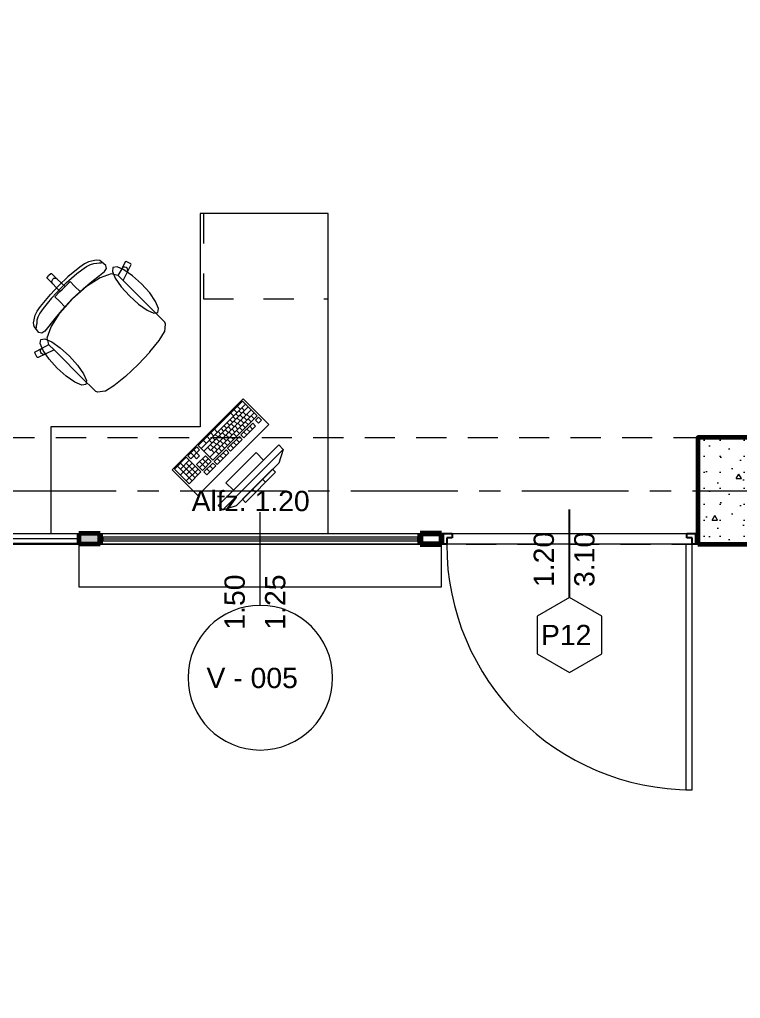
# Model space of a CAD drawing. Header units: inches. Extents: x -38 to 5698, y -33 to 92.
# Drawn here: x 317.793 to 321.17, y 27.573 to 32.158 of the extents above; entities that cross this region are included whole.
import ezdxf

# ---------------------------------------------------------------- set-up
doc = ezdxf.new("R2010")
doc.units = ezdxf.units.IN
doc.header["$MEASUREMENT"] = 0
doc.set_wipeout_variables(frame=1)
for name, pattern in [('Hidden Line', [0.195611, 0.141111, -0.0545]), ('Punto & Raya', [0.65, 0.5, -0.075, 0, -0.075]), ('Rayas', [0.282222, 0.141111, -0.141111]), ('Wipeout_Contour', [1, 0, -1])]:
    doc.linetypes.add(name, pattern=pattern)
for name, color, linetype in [('02 _ ARQ _ ALB _ Ejes Generales', 7, 'Continuous'), ('02 _ ARQ _ ALB _ Muros Interiores', 7, 'Continuous'), ('02 _ ARQ _ ZON _ Espacio.3D', 7, 'Continuous'), ('08 _ STR _ EXT _ 06 Columnas', 7, 'Continuous'), ('08 _ STR _ EXT _ 09 Vigas', 7, 'Continuous'), ('Acabado - Muros', 7, 'Continuous'), ('Interior - Mobiliario', 7, 'Continuous')]:
    doc.layers.add(name, color=color, linetype=linetype)
doc.styles.add('Estilo_Generado_4', font='swisse.ttf')

msp = doc.modelspace()

# ---------------------------------------------------------------- hatches: boundary and pattern name
at = {"layer": '08 _ STR _ EXT _ 06 Columnas', "linetype": 'Continuous', "lineweight": 9}
h = msp.add_hatch(dxfattribs=at)
h.set_pattern_fill('HORMIGÓN_EN_MASA_0002', style=0, pattern_type=2)
h.set_pattern_definition([(0, (277.50004, 6e-09), (0, 0.3897114), [0.024375, -0.200625]), (0, (277.61254, 0.19486), (0, 0.3897114), [0.024375, -0.200625]), (60, (277.50004, 6e-09), (-0.3375, 0.1948557), [0.024375, -0.200625]), (60, (277.72504, 6e-09), (-0.3375, 0.1948557), [0.024375, -0.200625]), (120, (277.5244, 6e-09), (0.3375, 0.1948557), [0.024375, -0.200625]), (120, (277.7494, 6e-09), (0.3375, 0.1948557), [0.024375, -0.200625]), (0, (277.50004, 0.0375), (0, 0.075), [0, -0.075, 0, -0.1125]), (45, (277.53754, 0.0375), (-0.05303301, 0.05303301), [0, -0.05625, 0, -0.09375])])
h.paths.add_polyline_path([(320.97, 29.7), (322.07, 29.7), (322.07, 31), (321.57, 31), (321.57, 30.2), (320.97, 30.2)])

# ---------------------------------------------------------------- linework, layer by layer
at = {"layer": '02 _ ARQ _ ALB _ Ejes Generales', "color": 252, "linetype": 'Punto & Raya', "lineweight": 13}
msp.add_line((283.3454, 29.95), (332.07, 29.95), dxfattribs=at)
at = {"layer": '02 _ ARQ _ ALB _ Muros Interiores', "color": 165, "linetype": 'Continuous', "lineweight": 15}
for p, q in [((318.9205, 29.4137), (318.9205, 29.85)), ((320.944, 29.7), (320.914, 29.7)), ((320.914, 29.7), (320.914, 28.55)), ((320.944, 28.55), (320.944, 29.7)), ((320.914, 28.55), (320.944, 28.55))]:
    msp.add_line(p, q, dxfattribs=at)
at = {"layer": '02 _ ARQ _ ALB _ Muros Interiores', "color": 152, "linetype": 'Continuous', "lineweight": 25}
msp.add_line((320.369, 29.45), (320.369, 29.8625), dxfattribs=at)
at = {"layer": '02 _ ARQ _ ALB _ Muros Interiores', "color": 7, "linetype": 'Continuous', "lineweight": 80}
for p, q in [((318.1705, 29.735), (318.1705, 29.75)), ((318.1705, 29.735), (318.1705, 29.75)), ((318.1705, 29.715), (318.1705, 29.735)), ((318.1705, 29.715), (318.1705, 29.735)), ((318.1705, 29.715), (318.1705, 29.735)), ((318.1705, 29.7), (318.1705, 29.715)), ((318.1705, 29.7), (318.1705, 29.715)), ((320.969, 29.75), (320.969, 29.7)), ((320.969, 29.75), (320.969, 29.7)), ((320.969, 29.75), (320.969, 29.7))]:
    msp.add_line(p, q, dxfattribs=at)
at = {"layer": '02 _ ARQ _ ALB _ Muros Interiores', "color": 165, "linetype": 'Continuous', "lineweight": 25}
for p, q in [((318.1705, 29.735), (318.1805, 29.735)), ((318.1805, 29.715), (318.1705, 29.715)), ((318.1805, 29.735), (318.1805, 29.715)), ((319.819, 29.73), (319.794, 29.73)), ((319.794, 29.73), (319.794, 29.7)), ((319.819, 29.75), (319.819, 29.73)), ((320.919, 29.73), (320.919, 29.75)), ((320.919, 29.75), (320.969, 29.75)), ((320.944, 29.73), (320.919, 29.73)), ((320.944, 29.7), (320.944, 29.73)), ((320.969, 29.75), (320.969, 29.7)), ((320.969, 29.7), (320.944, 29.7))]:
    msp.add_line(p, q, dxfattribs=at)
at = {"layer": '02 _ ARQ _ ALB _ Muros Interiores', "color": 251, "linetype": 'Continuous', "lineweight": 13, "flags": 128}
msp.add_lwpolyline([(320.369, 29.1), (320.5206, 29.1875), (320.5206, 29.3625), (320.369, 29.45), (320.2174, 29.3625), (320.2174, 29.1875)], close=True, dxfattribs=at)
msp.add_lwpolyline([(318.5818, 29.075, 1), (319.2593, 29.075, 1)], format="xyb", close=True, dxfattribs=at)
at = {"layer": '02 _ ARQ _ ALB _ Muros Interiores', "color": 7, "linetype": 'Continuous', "lineweight": 15}
msp.add_arc((320.944, 29.7), 1.15, 180, 270, dxfattribs=at)
at = {"layer": '02 _ ARQ _ ZON _ Espacio.3D', "color": 254, "linetype": 'Continuous', "lineweight": 0, "flags": 128}
msp.add_lwpolyline([(322.07, 31), (322.07, 29.7), (328.07, 29.7), (328.07, 30.2), (328.57, 30.2), (328.57, 30.7), (328.92, 30.7), (328.92, 31.899), (330.2701, 31.899), (330.2701, 32.9963), (328.92, 32.9963), (328.9203, 36.3463), (321.57, 36.3463), (321.57, 39.4), (321.17, 39.4), (321.17, 39.75), (317.27, 39.75), (317.27, 29.75), (320.97, 29.75), (320.97, 30.2), (321.57, 30.2), (321.57, 31)], close=True, dxfattribs=at)
msp.add_lwpolyline([(324.17, 27), (324.17, 29.7), (300.57, 29.7), (297.57, 29.7)], dxfattribs=at)
at = {"layer": '08 _ STR _ EXT _ 06 Columnas', "color": 7, "linetype": 'Continuous', "lineweight": 60, "flags": 128}
msp.add_lwpolyline([(320.97, 29.7), (322.07, 29.7), (322.07, 31), (321.57, 31), (321.57, 30.2), (320.97, 30.2)], close=True, dxfattribs=at)
at = {"layer": '08 _ STR _ EXT _ 09 Vigas', "color": 251, "linetype": 'Hidden Line', "lineweight": 13}
msp.add_line((315.07, 30.2), (321.57, 30.2), dxfattribs=at)
at = {"layer": 'Acabado - Muros', "color": 7, "linetype": 'Continuous', "lineweight": 60}
msp.add_line((318.171, 29.75), (318.171, 29.7), dxfattribs=at)
at = {"layer": 'Interior - Mobiliario', "color": 175, "linetype": 'Rayas', "lineweight": 13}
for p, q in [((318.654, 31.25), (318.654, 30.85)), ((318.654, 30.85), (319.239, 30.85))]:
    msp.add_line(p, q, dxfattribs=at)
at = {"layer": 'Interior - Mobiliario', "color": 175, "linetype": 'Continuous', "lineweight": 13}
for p, q in [((318.0751, 30.9987), (318.0184, 30.9519)), ((318.0968, 31.0136), (318.0751, 30.9987)), ((318.0846, 30.9862), (318.1064, 31.001)), ((318.116, 31.0226), (318.0968, 31.0136)), ((318.1064, 31.001), (318.1252, 31.011)), ((318.1522, 31.0304), (318.116, 31.0226)), ((318.1252, 31.011), (318.14, 31.0149)), ((318.14, 31.0149), (318.1554, 31.016)), ((318.1689, 31.0285), (318.1522, 31.0304)), ((318.1554, 31.016), (318.1662, 31.0181)), ((318.1662, 31.0181), (318.1742, 31.0189)), ((318.1968, 31.0053), (318.1689, 31.0285)), ((318.1742, 31.0189), (318.1787, 31.0197)), ((318.2002, 30.9924), (318.1968, 31.0053)), ((318.2881, 31.0233), (318.2712, 30.9902)), ((318.2748, 30.9948), (318.2712, 30.9902)), ((318.2799, 30.9977), (318.2748, 30.9948)), ((318.2858, 30.9984), (318.2799, 30.9977)), ((318.2914, 30.9969), (318.2858, 30.9984)), ((318.2922, 31.0247), (318.2881, 31.0233)), ((318.296, 30.9933), (318.2914, 30.9969)), ((318.3136, 31.0138), (318.2922, 31.0247)), ((318.2979, 30.9767), (318.3149, 31.0098)), ((318.3149, 31.0098), (318.3136, 31.0138)), ((317.9218, 30.9458), (317.9219, 30.9501)), ((317.9219, 30.9501), (317.9304, 30.9586)), ((317.9389, 30.9671), (317.9304, 30.9586)), ((317.9432, 30.9672), (317.9389, 30.9671)), ((317.9693, 30.9411), (317.9432, 30.9672)), ((318.0184, 30.9519), (317.9762, 30.9128)), ((318.036, 30.9464), (318.0608, 30.9676)), ((318.0608, 30.9676), (318.0846, 30.9862)), ((318.1317, 30.9315), (318.1679, 30.9595)), ((318.1679, 30.9595), (318.1902, 30.9781)), ((318.2219, 30.9667), (318.1699, 30.9483)), ((318.1902, 30.9781), (318.2002, 30.9924)), ((318.2538, 30.9592), (318.2219, 30.9667)), ((318.2712, 30.9902), (318.2538, 30.9592)), ((318.2541, 30.9592), (318.2538, 30.9592)), ((318.2541, 30.9592), (318.2783, 30.9349)), ((318.2783, 30.9349), (318.2979, 30.9767)), ((318.2988, 30.9882), (318.296, 30.9933)), ((318.2979, 30.9767), (318.2995, 30.9824)), ((318.2995, 30.9824), (318.2988, 30.9882)), ((317.9479, 30.9197), (317.9218, 30.9458)), ((317.9371, 30.8706), (317.9762, 30.9128)), ((317.9436, 30.9303), (317.9447, 30.9361)), ((317.9447, 30.9246), (317.9436, 30.9303)), ((317.9447, 30.9361), (317.948, 30.941)), ((317.9479, 30.9197), (317.9447, 30.9246)), ((317.9819, 30.8832), (317.9479, 30.9197)), ((317.9529, 30.9442), (317.948, 30.941)), ((317.9587, 30.9454), (317.9529, 30.9442)), ((317.9644, 30.9443), (317.9587, 30.9454)), ((317.9693, 30.9411), (317.9644, 30.9443)), ((318.0058, 30.9071), (317.9693, 30.9411)), ((317.9879, 30.9011), (318.0114, 30.9239)), ((318.0058, 30.9071), (317.9939, 30.8951)), ((318.0294, 30.9307), (318.0058, 30.9071)), ((318.0114, 30.9239), (318.036, 30.9464)), ((318.0506, 30.9096), (318.0294, 30.9307)), ((318.078, 30.8822), (318.0506, 30.9096)), ((318.1061, 30.907), (318.078, 30.8822)), ((318.0924, 30.8988), (318.1317, 30.9315)), ((318.1699, 30.9483), (318.1061, 30.907)), ((318.4262, 30.7871), (318.2783, 30.9349)), ((317.8902, 30.8139), (317.9371, 30.8706)), ((317.9651, 30.8776), (317.9426, 30.853)), ((317.9583, 30.8596), (317.9819, 30.8832)), ((317.9794, 30.8384), (317.9583, 30.8596)), ((317.9879, 30.9011), (317.9651, 30.8776)), ((317.9819, 30.8832), (317.9939, 30.8951)), ((318.0397, 30.8493), (318.0924, 30.8988)), ((318.078, 30.8822), (318.0401, 30.8489)), ((317.8753, 30.7922), (317.8902, 30.8139)), ((317.9214, 30.8282), (317.9028, 30.8044)), ((317.9426, 30.853), (317.9214, 30.8282)), ((318.0068, 30.811), (317.9794, 30.8384)), ((318.0397, 30.8493), (317.9902, 30.7966)), ((318.0068, 30.811), (318.0401, 30.8489)), ((317.8586, 30.7368), (317.8664, 30.773)), ((317.8664, 30.773), (317.8753, 30.7922)), ((317.888, 30.7826), (317.878, 30.7637)), ((317.9028, 30.8044), (317.888, 30.7826)), ((317.9407, 30.7191), (317.982, 30.7829)), ((317.9902, 30.7966), (317.9575, 30.7573)), ((317.982, 30.7829), (318.0068, 30.811)), ((318.4517, 30.7616), (318.4262, 30.7871)), ((317.8605, 30.7201), (317.8586, 30.7368)), ((317.8837, 30.6922), (317.8605, 30.7201)), ((317.8709, 30.7228), (317.8701, 30.7148)), ((317.873, 30.7336), (317.8709, 30.7228)), ((317.8741, 30.749), (317.873, 30.7336)), ((317.878, 30.7637), (317.8741, 30.749)), ((317.9295, 30.7211), (317.9109, 30.6988)), ((317.9575, 30.7573), (317.9295, 30.7211)), ((318.4736, 30.7396), (318.4517, 30.7616)), ((318.4725, 30.6964), (318.4765, 30.7303)), ((318.4765, 30.7303), (318.4736, 30.7396)), ((317.8701, 30.7148), (317.8693, 30.7103)), ((317.8966, 30.6888), (317.8837, 30.6922)), ((317.9109, 30.6988), (317.8966, 30.6888)), ((317.9223, 30.6671), (317.9407, 30.7191)), ((318.4467, 30.6542), (318.4716, 30.6943)), ((318.4716, 30.6943), (318.4725, 30.6964)), ((317.8988, 30.6178), (317.9298, 30.6351)), ((317.9298, 30.6351), (317.9223, 30.6671)), ((317.9298, 30.6349), (317.9298, 30.6351)), ((317.9298, 30.6349), (317.9541, 30.6107)), ((318.4031, 30.6006), (318.4467, 30.6542)), ((317.8643, 30.5968), (317.8657, 30.6009)), ((317.8752, 30.5754), (317.8643, 30.5968)), ((317.8657, 30.6009), (317.8988, 30.6178)), ((317.9123, 30.5911), (317.8792, 30.5741)), ((317.8905, 30.6032), (317.8913, 30.6091)), ((317.8921, 30.5976), (317.8905, 30.6032)), ((317.8913, 30.6091), (317.8941, 30.6142)), ((317.8957, 30.593), (317.8921, 30.5976)), ((317.8941, 30.6142), (317.8988, 30.6178)), ((317.9008, 30.5902), (317.8957, 30.593)), ((317.9066, 30.5895), (317.9008, 30.5902)), ((317.9123, 30.5911), (317.9066, 30.5895)), ((317.9541, 30.6107), (317.9123, 30.5911)), ((318.1019, 30.4628), (317.9541, 30.6107)), ((318.3476, 30.5414), (318.4024, 30.5997)), ((318.4024, 30.5997), (318.4031, 30.6006)), ((317.8792, 30.5741), (317.8752, 30.5754)), ((318.3476, 30.5414), (318.2892, 30.4866)), ((318.1274, 30.4373), (318.1019, 30.4628)), ((318.2884, 30.4859), (318.2348, 30.4423)), ((318.2892, 30.4866), (318.2884, 30.4859)), ((318.1494, 30.4154), (318.1274, 30.4373)), ((318.1587, 30.4125), (318.1494, 30.4154)), ((318.1926, 30.4165), (318.1587, 30.4125)), ((318.1947, 30.4174), (318.1926, 30.4165)), ((318.2348, 30.4423), (318.1947, 30.4174)), ((318.837, 30.3705), (318.6293, 30.1628)), ((318.8507, 30.3567), (318.643, 30.149)), ((318.9056, 30.3019), (318.837, 30.3705)), ((318.8644, 30.343), (318.6567, 30.1353)), ((318.8919, 30.3156), (318.6842, 30.1079)), ((318.8782, 30.3293), (318.6878, 30.1389)), ((318.7816, 30.3151), (318.7953, 30.3014)), ((318.7972, 30.3307), (318.8109, 30.3169)), ((318.8057, 30.3117), (318.8194, 30.298)), ((318.8128, 30.3462), (318.8265, 30.3325)), ((318.8196, 30.3256), (318.8333, 30.3119)), ((318.8334, 30.3394), (318.8471, 30.3257)), ((318.8402, 30.3188), (318.8539, 30.3051)), ((318.8574, 30.3086), (318.8711, 30.2948)), ((318.6979, 30.0942), (318.9056, 30.3019)), ((318.7642, 30.2702), (318.7779, 30.2565)), ((318.778, 30.284), (318.7918, 30.2703)), ((318.7848, 30.2634), (318.7985, 30.2497)), ((318.7919, 30.2979), (318.8056, 30.2842)), ((318.7987, 30.2773), (318.8124, 30.2635)), ((318.8125, 30.2911), (318.8262, 30.2774)), ((318.8158, 30.267), (318.8296, 30.2533)), ((318.8264, 30.305), (318.8401, 30.2912)), ((318.8848, 30.2673), (318.8294, 30.212)), ((318.8297, 30.2809), (318.8434, 30.2671)), ((318.8435, 30.2947), (318.8573, 30.281)), ((318.8503, 30.2741), (318.864, 30.2604)), ((318.8642, 30.2879), (318.8779, 30.2742)), ((318.878, 30.3018), (318.8917, 30.288)), ((318.8985, 30.2536), (318.8848, 30.2673)), ((318.9124, 30.295), (318.8986, 30.2812)), ((318.8986, 30.2812), (318.9123, 30.2675)), ((318.9123, 30.2675), (318.9262, 30.2813)), ((318.9262, 30.2813), (318.9124, 30.295)), ((318.6882, 30.2216), (318.7019, 30.2079)), ((318.7055, 30.2389), (318.7192, 30.2252)), ((318.7226, 30.2287), (318.7364, 30.2149)), ((318.7365, 30.2425), (318.7502, 30.2288)), ((318.7433, 30.2219), (318.757, 30.2082)), ((318.7503, 30.2564), (318.7641, 30.2426)), ((318.7571, 30.2357), (318.7708, 30.222)), ((318.771, 30.2496), (318.7847, 30.2359)), ((318.7743, 30.2255), (318.788, 30.2118)), ((318.7882, 30.2393), (318.8019, 30.2256)), ((318.7949, 30.2187), (318.8087, 30.205)), ((318.802, 30.2532), (318.8157, 30.2394)), ((318.8088, 30.2325), (318.8225, 30.2188)), ((318.8226, 30.2464), (318.8364, 30.2327)), ((318.8365, 30.2602), (318.8502, 30.2465)), ((318.8431, 30.1982), (318.8985, 30.2536)), ((318.8432, 30.2258), (318.8569, 30.2121)), ((318.8571, 30.2396), (318.8708, 30.2259)), ((318.8709, 30.2535), (318.8846, 30.2398)), ((318.6535, 30.187), (318.6673, 30.1733)), ((318.6709, 30.2043), (318.6846, 30.1906)), ((318.6811, 30.1871), (318.6948, 30.1734)), ((318.695, 30.201), (318.7087, 30.1873)), ((318.7017, 30.1803), (318.7155, 30.1666)), ((318.7088, 30.2148), (318.7225, 30.2011)), ((318.7156, 30.1942), (318.7293, 30.1805)), ((318.7189, 30.1701), (318.7326, 30.1564)), ((318.7294, 30.208), (318.7432, 30.1943)), ((318.7328, 30.1839), (318.7465, 30.1702)), ((318.7466, 30.1978), (318.7603, 30.1841)), ((318.7534, 30.1771), (318.7671, 30.1634)), ((318.7605, 30.2116), (318.7742, 30.1979)), ((318.8224, 30.205), (318.767, 30.1496)), ((318.7672, 30.191), (318.781, 30.1773)), ((318.7808, 30.1359), (318.8362, 30.1913)), ((318.7811, 30.2048), (318.7948, 30.1911)), ((318.7947, 30.1773), (318.8085, 30.1636)), ((318.8086, 30.1912), (318.8223, 30.1775)), ((318.8362, 30.1913), (318.8224, 30.205)), ((318.8294, 30.212), (318.8431, 30.1982)), ((318.6224, 30.1558), (318.5808, 30.1143)), ((318.5947, 30.1281), (318.6084, 30.1144)), ((318.6223, 30.1283), (318.6084, 30.1144)), ((318.6085, 30.142), (318.6223, 30.1283)), ((318.6223, 30.1283), (318.6361, 30.1421)), ((318.636, 30.1146), (318.6223, 30.1283)), ((318.6361, 30.1421), (318.6224, 30.1558)), ((318.6293, 30.1628), (318.6979, 30.0942)), ((318.674, 30.1526), (318.6878, 30.1389)), ((318.6879, 30.1665), (318.7016, 30.1528)), ((318.6912, 30.1424), (318.7049, 30.1287)), ((318.7601, 30.1427), (318.7047, 30.0873)), ((318.7051, 30.1562), (318.7188, 30.1425)), ((318.7119, 30.1356), (318.7256, 30.1219)), ((318.7184, 30.0736), (318.7738, 30.129)), ((319.0067, 30.1651), (318.7238, 29.8823)), ((318.7257, 30.1494), (318.7394, 30.1357)), ((318.7396, 30.1633), (318.7533, 30.1496)), ((318.7451, 29.8611), (319.0279, 30.1439)), ((318.7463, 30.1289), (318.76, 30.1152)), ((318.9006, 30.1298), (318.7592, 29.9884)), ((318.7738, 30.129), (318.7601, 30.1427)), ((318.767, 30.1496), (318.7808, 30.1359)), ((318.7809, 30.1635), (318.7946, 30.1498)), ((318.936, 30.0944), (318.9006, 30.1298)), ((319.0279, 30.1439), (319.0067, 30.1651)), ((319.0279, 30.1439), (319.0067, 30.0803)), ((318.5739, 30.1074), (318.5185, 30.052)), ((318.6013, 30.0799), (318.546, 30.0245)), ((318.5876, 30.0936), (318.5461, 30.0521)), ((318.5462, 30.0797), (318.6148, 30.0111)), ((318.5738, 30.0798), (318.6286, 30.0249)), ((318.6425, 30.0388), (318.5739, 30.1074)), ((318.5808, 30.1143), (318.5946, 30.1006)), ((318.5946, 30.1006), (318.6084, 30.1144)), ((318.6084, 30.1144), (318.6221, 30.1007)), ((318.6635, 30.1147), (318.622, 30.0731)), ((318.6221, 30.1007), (318.636, 30.1146)), ((318.6772, 30.101), (318.6357, 30.0594)), ((318.6358, 30.087), (318.6633, 30.0596)), ((318.6494, 30.0457), (318.691, 30.0873)), ((318.6497, 30.1008), (318.6771, 30.0734)), ((318.6978, 30.0804), (318.6563, 30.0389)), ((318.691, 30.0873), (318.6635, 30.1147)), ((318.7115, 30.0667), (318.6978, 30.0804)), ((318.7047, 30.0873), (318.7184, 30.0736)), ((318.7186, 30.1012), (318.7323, 30.0875)), ((318.7324, 30.115), (318.7461, 30.1013)), ((318.7946, 29.953), (318.936, 30.0944)), ((319.0067, 30.0803), (318.8087, 29.8823)), ((318.5185, 30.052), (318.5871, 29.9834)), ((318.5324, 30.0658), (318.6009, 29.9972)), ((318.6288, 30.0525), (318.5734, 29.9971)), ((318.6151, 30.0662), (318.5735, 30.0247)), ((318.5871, 29.9834), (318.6425, 30.0388)), ((318.622, 30.0731), (318.6494, 30.0457)), ((318.6563, 30.0389), (318.67, 30.0251)), ((318.67, 30.0251), (318.7115, 30.0667)), ((318.6701, 30.0527), (318.6838, 30.039)), ((318.684, 30.0666), (318.6977, 30.0528)), ((318.9784, 30.052), (318.837, 29.9106)), ((318.8511, 29.8964), (318.9925, 30.0379)), ((318.9925, 30.0379), (318.9784, 30.052)), ((318.7592, 29.9884), (318.7946, 29.953)), ((318.9313, 30.0049), (318.9454, 29.9907)), ((318.8841, 29.9577), (318.8983, 29.9436)), ((318.837, 29.9106), (318.8511, 29.8964)), ((318.7238, 29.8823), (318.7451, 29.8611)), ((318.7451, 29.8611), (318.8087, 29.8823))]:
    msp.add_line(p, q, dxfattribs=at)
at = {"layer": 'Interior - Mobiliario', "color": 175, "linetype": 'Continuous', "lineweight": 13, "flags": 128}
for points in [[(318.3641, 30.9198), (318.3216, 30.958), (318.2812, 30.986), (318.2492, 30.9996), (318.2302, 30.9967), (318.2274, 30.9778), (318.241, 30.9458), (318.269, 30.9054), (318.3072, 30.8629), (318.3496, 30.8248), (318.39, 30.7968), (318.4221, 30.7831), (318.441, 30.786), (318.4439, 30.8049), (318.4302, 30.837), (318.4022, 30.8774)], [(317.9691, 30.5249), (317.931, 30.5674), (317.903, 30.6078), (317.8894, 30.6398), (317.8922, 30.6587), (317.9112, 30.6616), (317.9432, 30.648), (317.9836, 30.62), (318.0261, 30.5818), (318.0642, 30.5394), (318.0922, 30.499), (318.1058, 30.4669), (318.103, 30.448), (318.0841, 30.4451), (318.052, 30.4587), (318.0116, 30.4868)], [(318.9607, 30.2606), (318.8405, 30.3808), (318.5082, 30.0485), (318.6284, 29.9283)]]:
    msp.add_lwpolyline(points, close=True, dxfattribs=at)

# ---------------------------------------------------------------- texts
at = {"layer": '02 _ ARQ _ ALB _ Muros Interiores', "color": 251, "lineweight": 25, "char_height": 0.095, "attachment_point": 7, "style": 'Estilo_Generado_4'}
for s, insert in [('\\A1;{\\pql;\\pt0;\\fSwis721 Ex BT|b0|i0|c0|p34;Alfz. 1.20\\fSwis721 Ex BT|b0|i0|c0|p34;\\A1{\\H.66x;\\S^  ;}\\fSwis721 Ex BT|b0|i0|c0|p34;\\fSwis721 Ex BT|b0|i0|c0|p34;}', (318.5987, 29.8275)), ('\\A1;{\\pql;\\pt0;\\fSwis721 Ex BT|b0|i0|c0|p34;P12\\fSwis721 Ex BT|b0|i0|c0|p34;\\fSwis721 Ex BT|b0|i0|c0|p34;\\fSwis721 Ex BT|b0|i0|c0|p34;}', (320.2357, 29.2275)), ('\\A1;{\\pql;\\pt0;\\fSwis721 Ex BT|b0|i0|c0|p34;V - 005\\fSwis721 Ex BT|b0|i0|c0|p34;\\fSwis721 Ex BT|b0|i0|c0|p34;\\fSwis721 Ex BT|b0|i0|c0|p34;}', (318.6686, 29.025))]:
    msp.add_mtext(s, dxfattribs=dict(at, insert=insert))
at = {"layer": '02 _ ARQ _ ALB _ Muros Interiores', "color": 251, "lineweight": 25, "char_height": 0.095, "attachment_point": 7, "rotation": 90, "style": 'Estilo_Generado_4'}
for s, insert in [('\\A1;{\\pql;\\pt0;\\fSwis721 Ex BT|b0|i0|c0|p34;1.20\\fSwis721 Ex BT|b0|i0|c0|p34;\\A1{\\H.66x;\\S^  ;}\\fSwis721 Ex BT|b0|i0|c0|p34;\\fSwis721 Ex BT|b0|i0|c0|p34;}', (320.324, 29.5)), ('\\A1;{\\pql;\\pt0;\\fSwis721 Ex BT|b0|i0|c0|p34;3.10\\fSwis721 Ex BT|b0|i0|c0|p34;\\A1{\\H.66x;\\S^  ;}\\fSwis721 Ex BT|b0|i0|c0|p34;\\fSwis721 Ex BT|b0|i0|c0|p34;}', (320.514, 29.5)), ('\\A1;{\\pql;\\pt0;\\fSwis721 Ex BT|b0|i0|c0|p34;1.50\\fSwis721 Ex BT|b0|i0|c0|p34;\\A1{\\H.66x;\\S^  ;}\\fSwis721 Ex BT|b0|i0|c0|p34;\\fSwis721 Ex BT|b0|i0|c0|p34;}', (318.8755, 29.3)), ('\\A1;{\\pql;\\pt0;\\fSwis721 Ex BT|b0|i0|c0|p34;1.25\\fSwis721 Ex BT|b0|i0|c0|p34;\\A1{\\H.66x;\\S^  ;}\\fSwis721 Ex BT|b0|i0|c0|p34;\\fSwis721 Ex BT|b0|i0|c0|p34;}', (319.0655, 29.3))]:
    msp.add_mtext(s, dxfattribs=dict(at, insert=insert))

# ---------------------------------------------------------------- next in the draw order: wipeouts: each hides what was drawn before it
at = {"color": 254, "linetype": 'Wipeout_Contour', "lineweight": 0, "ltscale": 9818.30634}
msp.add_wipeout([(319.67, 29.75), (319.67, 29.7), (319.769, 29.7), (319.769, 29.75)], dxfattribs=at).dxf.layer = '02 _ ARQ _ ALB _ Muros Interiores'
at = {"color": 254, "linetype": 'Wipeout_Contour', "lineweight": 0, "ltscale": 14710.785902}
msp.add_wipeout([(316.12, 29.733), (316.1365, 29.733), (316.1365, 29.7), (318.071, 29.7), (318.071, 29.75), (316.12, 29.75)], dxfattribs=at).dxf.layer = 'Acabado - Muros'

# ---------------------------------------------------------------- next in the draw order: linework, layer by layer
at = {"layer": '02 _ ARQ _ ALB _ Muros Interiores', "color": 165, "linetype": 'Continuous', "lineweight": 15}
for p, q in [((318.1705, 29.75), (319.6705, 29.75)), ((318.1805, 29.735), (319.6605, 29.735)), ((318.1805, 29.725), (319.6605, 29.725)), ((319.6605, 29.715), (318.1805, 29.715)), ((318.1705, 29.7), (319.6705, 29.7))]:
    msp.add_line(p, q, dxfattribs=at)
at = {"layer": '02 _ ARQ _ ALB _ Muros Interiores', "color": 165, "linetype": 'Continuous', "lineweight": 25}
for p, q in [((319.6605, 29.715), (319.6605, 29.735)), ((319.6605, 29.735), (319.6705, 29.735)), ((319.6705, 29.715), (319.6605, 29.715)), ((319.769, 29.7), (319.769, 29.75)), ((319.769, 29.75), (319.819, 29.75)), ((319.794, 29.7), (319.769, 29.7))]:
    msp.add_line(p, q, dxfattribs=at)
at = {"layer": '02 _ ARQ _ ALB _ Muros Interiores', "color": 7, "linetype": 'Continuous', "lineweight": 80}
for p, q in [((319.6705, 29.735), (319.6705, 29.75)), ((319.6705, 29.735), (319.6705, 29.75)), ((319.6705, 29.715), (319.6705, 29.735)), ((319.6705, 29.715), (319.6705, 29.735)), ((319.6705, 29.715), (319.6705, 29.735)), ((319.6705, 29.7), (319.6705, 29.715)), ((319.6705, 29.7), (319.6705, 29.715)), ((319.769, 29.75), (319.769, 29.7)), ((319.769, 29.75), (319.769, 29.7)), ((319.769, 29.75), (319.769, 29.7))]:
    msp.add_line(p, q, dxfattribs=at)
at = {"layer": '02 _ ARQ _ ALB _ Muros Interiores', "color": 7, "linetype": 'Continuous', "lineweight": 80, "flags": 128}
for points in [[(319.769, 29.75), (319.67, 29.75)], [(319.67, 29.75), (319.67, 29.7)], [(319.67, 29.7), (319.769, 29.7)]]:
    msp.add_lwpolyline(points, dxfattribs=at)
at = {"layer": 'Acabado - Muros', "color": 7, "linetype": 'Continuous', "lineweight": 60}
msp.add_line((318.171, 29.75), (318.071, 29.75), dxfattribs=at)
at = {"layer": 'Acabado - Muros', "color": 251, "linetype": 'Continuous', "lineweight": 13, "flags": 128}
for points in [[(315.17, 29.75), (316.12, 29.75), (318.071, 29.75)], [(316.1365, 29.7), (318.071, 29.7)]]:
    msp.add_lwpolyline(points, dxfattribs=at)
at = {"layer": 'Interior - Mobiliario', "color": 175, "linetype": 'Continuous', "lineweight": 13, "flags": 128}
msp.add_lwpolyline([(319.239, 29.75), (319.239, 31.25), (318.639, 31.25), (318.639, 30.25), (317.939, 30.25), (317.939, 29.75)], close=True, dxfattribs=at)

# ---------------------------------------------------------------- next in the draw order: wipeouts: each hides what was drawn before it
at = {"color": 254, "linetype": 'Wipeout_Contour', "lineweight": 0, "ltscale": 9807.843685}
msp.add_wipeout([(318.071, 29.705), (318.071, 29.725), (316.1365, 29.725), (316.1365, 29.705)], dxfattribs=at).dxf.layer = 'Acabado - Muros'

# ---------------------------------------------------------------- next in the draw order: hatches: boundary and pattern name
at = {"layer": 'Acabado - Muros', "linetype": 'Continuous', "lineweight": 0}
msp.add_hatch(color=254, dxfattribs=at).paths.add_polyline_path([(318.071, 29.7), (318.171, 29.7), (318.171, 29.75), (318.071, 29.75)])

# ---------------------------------------------------------------- next in the draw order: linework, layer by layer
at = {"layer": '08 _ STR _ EXT _ 09 Vigas', "color": 251, "linetype": 'Hidden Line', "lineweight": 13}
msp.add_line((308.07, 29.7), (321.57, 29.7), dxfattribs=at)
at = {"layer": 'Acabado - Muros', "color": 7, "linetype": 'Continuous', "lineweight": 60}
for p in [(318.071, 29.75), (318.171, 29.7)]:
    msp.add_line(p, (318.071, 29.7), dxfattribs=at)
at = {"layer": 'Acabado - Muros', "color": 7, "linetype": 'Continuous', "lineweight": 13, "flags": 128}
msp.add_lwpolyline([(318.071, 29.705), (318.071, 29.725), (316.1365, 29.725), (316.1365, 29.705)], close=True, dxfattribs=at)
at = {"layer": 'Interior - Mobiliario', "color": 175, "linetype": 'Continuous', "lineweight": 13, "flags": 128}
msp.add_lwpolyline([(318.071, 29.5), (319.77, 29.5), (319.77, 29.7), (318.071, 29.7)], close=True, dxfattribs=at)

doc.saveas('drawing.dxf')
